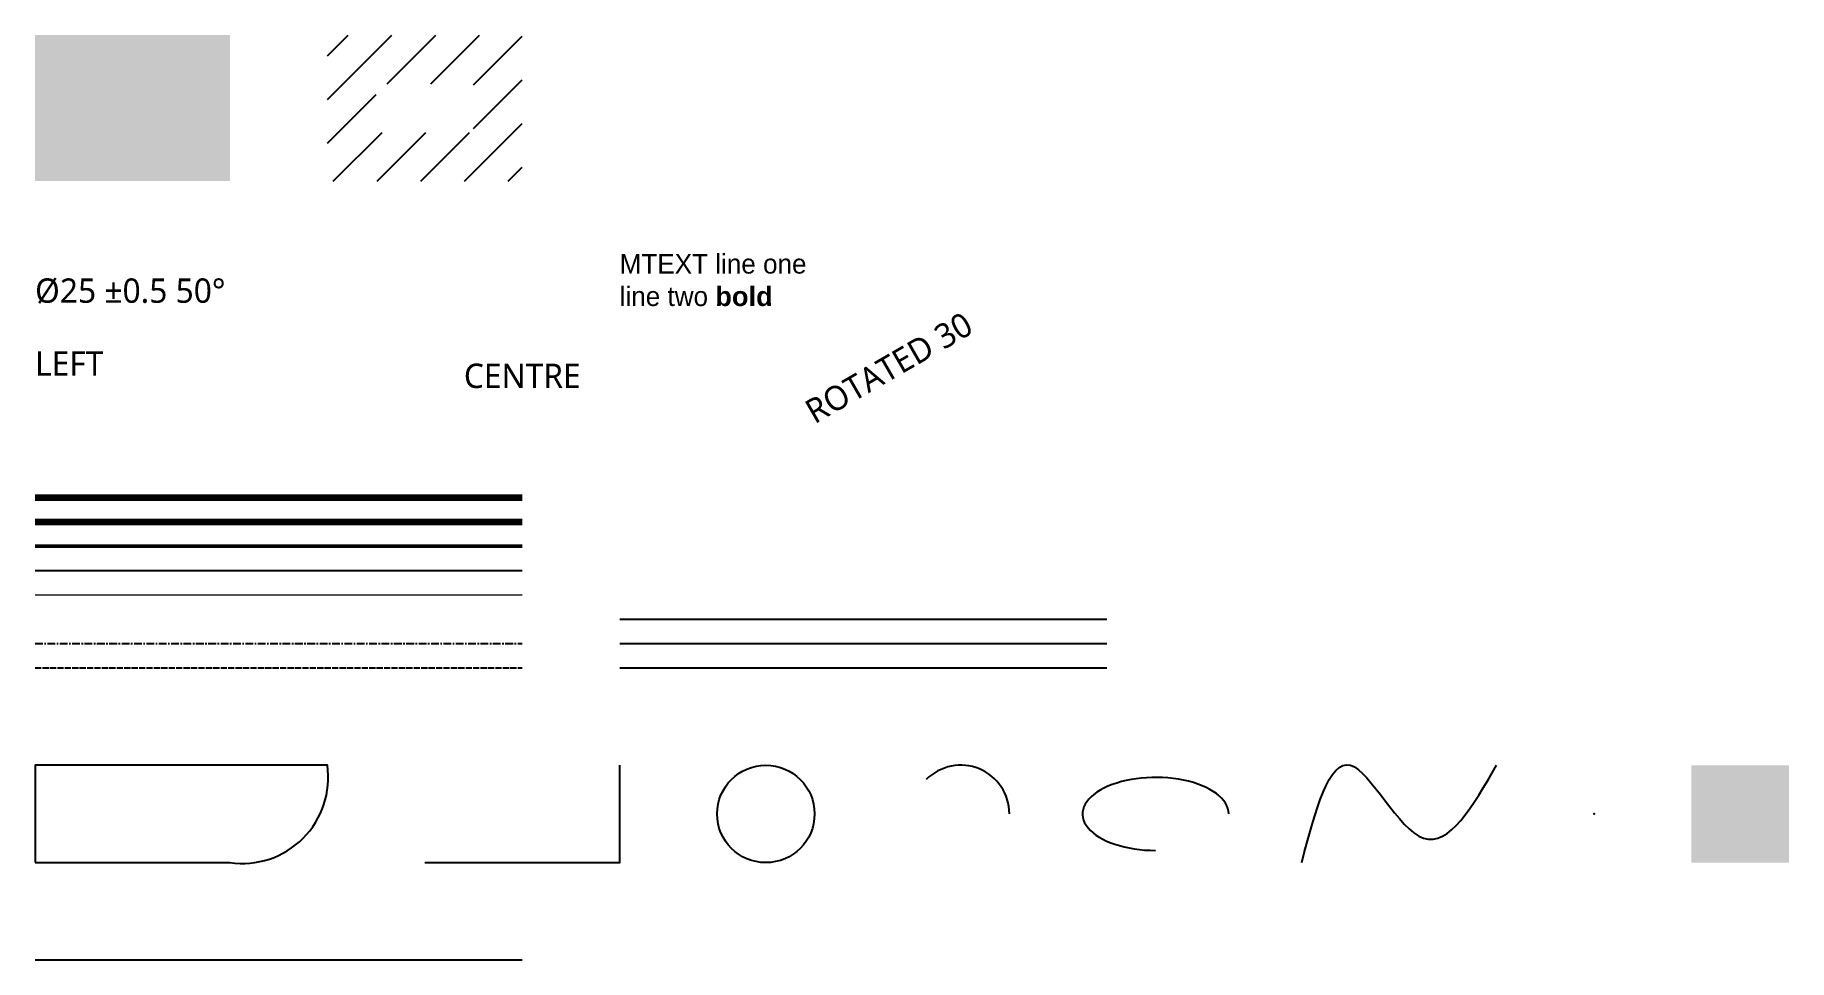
# Model space of a CAD drawing. Header units: millimetres. Extents: x 0 to 360, y 0 to 190.
import ezdxf
from ezdxf.enums import TextEntityAlignment as Align

# ---------------------------------------------------------------- set-up
doc = ezdxf.new("R2010")
doc.units = ezdxf.units.MM
doc.linetypes.add('CENTER', pattern=[5.08, 3.175, -0.635, 0.635, -0.635])
doc.linetypes.add('DASHED', pattern=[1.524, 1.27, -0.254])
for name, color, linetype in [('DASHED', 1, 'DASHED'), ('GEOM', 7, 'Continuous'), ('HATCH', 8, 'Continuous'), ('TEXT', 3, 'Continuous'), ('WEIGHTS', 5, 'Continuous')]:
    doc.layers.add(name, color=color, linetype=linetype)
doc.layers.add('NOPLOT', color=6, linetype='Continuous', plot=False)
doc.styles.add('OpenSans', font='OpenSans-Regular.ttf')

msp = doc.modelspace()

# ---------------------------------------------------------------- hatches: boundary and pattern name
at = {"layer": 'HATCH'}
msp.add_hatch(color=8, dxfattribs=at).paths.add_polyline_path([(0, 160), (40, 160), (40, 190), (0, 190)])
h = msp.add_hatch(dxfattribs=at)
h.set_pattern_fill('ANSI31', scale=2)
h.paths.add_polyline_path([(60, 160), (100, 160), (100, 190), (60, 190)])
h.paths.add_polyline_path([(70, 170), (90, 170), (90, 180), (70, 180)])

# ---------------------------------------------------------------- linework, layer by layer
at = {"layer": 'DASHED', "linetype": 'CENTER', "ltscale": 0.5}
msp.add_line((0, 65), (100, 65), dxfattribs=at)
at = {"layer": 'DASHED'}
msp.add_line((0, 60), (100, 60), dxfattribs=at)
at = {"layer": 'GEOM', "color": 30, "true_color": 0xff8000}
msp.add_line((120, 65), (220, 65), dxfattribs=at)
at = {"layer": 'GEOM', "color": 1}
msp.add_line((120, 60), (220, 60), dxfattribs=at)
at = {"layer": 'GEOM'}
msp.add_line((0, 0), (100, 0), dxfattribs=at)
msp.add_lwpolyline([(0, 20), (40, 20, 0.5), (60, 40), (0, 40)], format="xyb", close=True, dxfattribs=at)
msp.add_lwpolyline([(80, 20), (120, 20), (120, 40)], dxfattribs=at)
msp.add_circle((150, 30), 10, dxfattribs=at)
msp.add_arc((190, 30), 10, 0, 135, dxfattribs=at)
msp.add_ellipse((230, 30), major_axis=(15, 0), ratio=0.5, start_param=0, end_param=4.712389, dxfattribs=at)
msp.add_spline([(260, 20), (270, 40), (285, 25), (300, 40)], degree=3, dxfattribs=at)
msp.add_point((320, 30), dxfattribs=at)
msp.add_solid([(340, 20), (360, 20), (340, 40), (360, 40)], dxfattribs=at)
at = {"layer": 'NOPLOT'}
msp.add_line((120, 70), (220, 70), dxfattribs=at)
at = {"layer": 'WEIGHTS', "lineweight": 200}
msp.add_line((0, 95), (100, 95), dxfattribs=at)
at = {"layer": 'WEIGHTS', "lineweight": 100}
msp.add_line((0, 90), (100, 90), dxfattribs=at)
at = {"layer": 'WEIGHTS', "lineweight": 50}
msp.add_line((0, 85), (100, 85), dxfattribs=at)
at = {"layer": 'WEIGHTS', "lineweight": 25}
msp.add_line((0, 80), (100, 80), dxfattribs=at)
at = {"layer": 'WEIGHTS', "lineweight": 13}
msp.add_line((0, 75), (100, 75), dxfattribs=at)

# ---------------------------------------------------------------- texts
at = {"layer": 'TEXT', "style": 'OpenSans'}
for s, p in [('Ø25 ±0.5 50°', (0, 135)), ('LEFT', (0, 120))]:
    msp.add_text(s, height=5, dxfattribs=at).set_placement(p)
msp.add_text('ROTATED 30', height=5, rotation=30, dxfattribs=at).set_placement((160, 110))
msp.add_text('CENTRE', height=5, dxfattribs=at).set_placement((100, 120), align=Align.MIDDLE_CENTER)
at = {"layer": 'TEXT', "insert": (120, 145), "char_height": 4, "width": 80, "attachment_point": 1}
msp.add_mtext('MTEXT line one\\Pline two {\\fArial|b1;bold}', dxfattribs=at)

doc.saveas('drawing.dxf')
